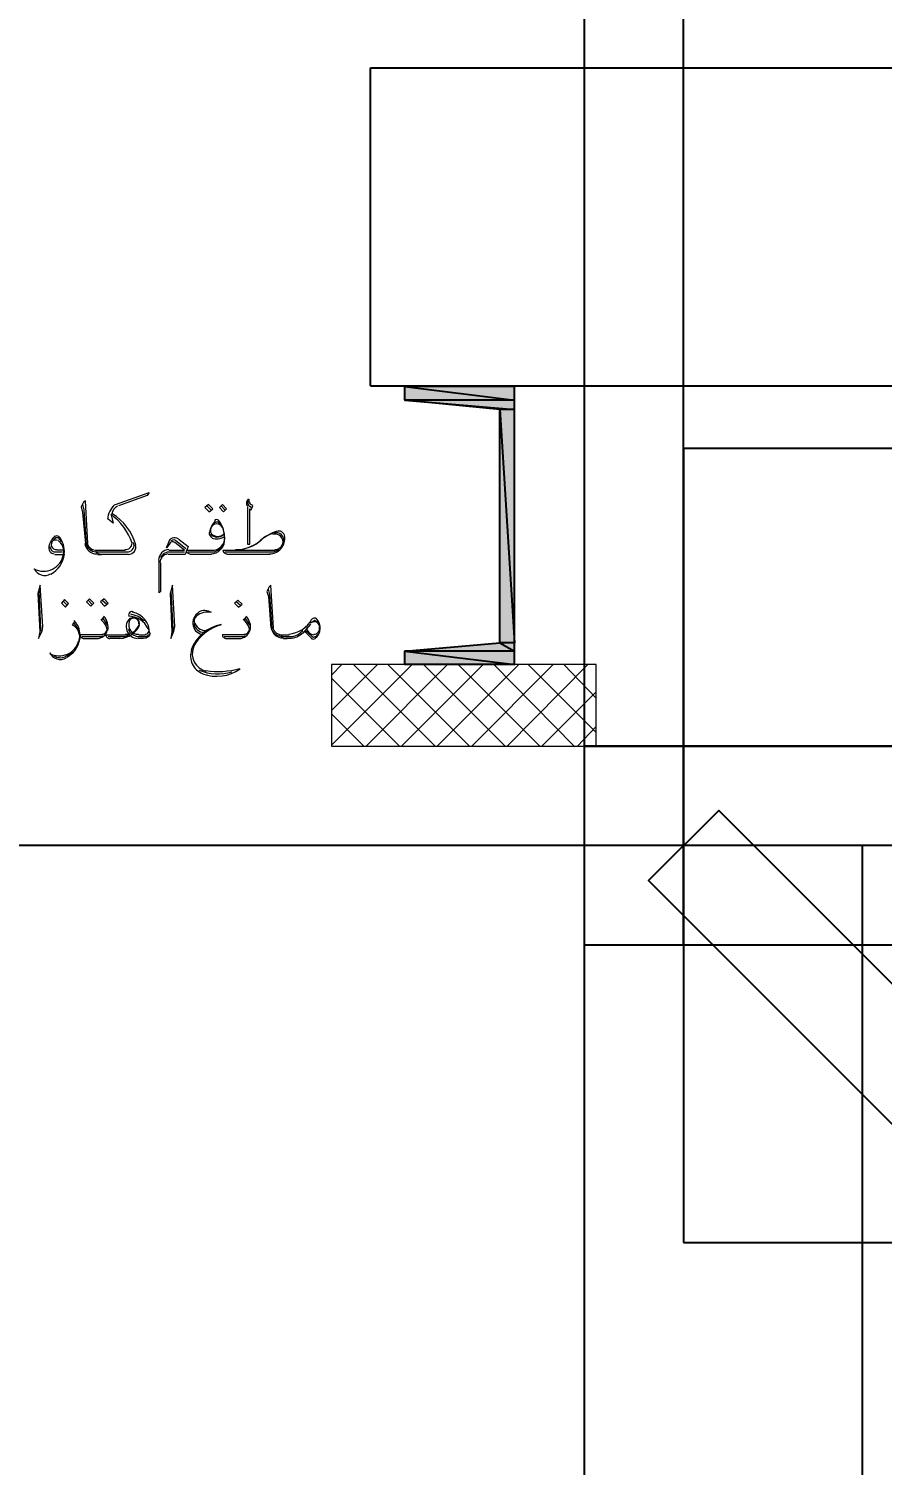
# Model space of a CAD drawing. Header units: millimetres. Extents: x -665 to 1025160, y -26028 to 4210.
# Drawn here: x 1321 to 1751, y -6628 to -5904 of the extents above; entities that cross this region are included whole.
import ezdxf

# ---------------------------------------------------------------- set-up
doc = ezdxf.new("R2010")
doc.units = ezdxf.units.MM
for name, color, linetype in [('$1$PDF_0', 7, 'Continuous'), ('S-BEAM', 7, 'Continuous'), ('S-BRACE', 7, 'Continuous'), ('S-COLUMN', 7, 'Continuous'), ('S-HOUSING', 7, 'Continuous'), ('S-PLATE', 7, 'Continuous')]:
    doc.layers.add(name, color=color, linetype=linetype)
doc.styles.add('Century Gothic$001H0', font='cent.shx')
doc.dimstyles.new('Copy of ISO-25', dxfattribs={"dimtxt": 250, "dimasz": 80, "dimexe": 1.25, "dimexo": 0.625, "dimtad": 1, "dimtxsty": 'Century Gothic$001H0', "dimblk": 'ARCHTICK', "dimcen": 2.5, "dimadec": 0, "dimazin": 0, "dimtfac": 1, "dimtmove": 0, "dimatfit": 3, "dimfxl": 1, "dimarcsym": 0})

# ---------------------------------------------------------------- blocks, each defined once
blk = doc.blocks.new('_ArchTick')
at = {"color": 0, "linetype": 'ByBlock', "const_width": 0.15}
blk.add_lwpolyline([(-0.5, -0.5), (0.5, 0.5)], dxfattribs=at)
blk = doc.blocks.new('*D99')
at = {"color": 0, "lineweight": -2, "transparency": 16777216}
for p, q in [((3250, -6315.42), (249.37, -6315.42)), ((250.62, -23815.42), (250.62, -6315.42)), ((3250, -23815.42), (249.37, -23815.42))]:
    blk.add_line(p, q, dxfattribs=at)
at = {"layer": 'Defpoints', "color": 0, "transparency": 16777216}
for p in [(250.62, -6315.42), (3250.62, -6315.42), (3250.62, -23815.42)]:
    blk.add_point(p, dxfattribs=at)
at = {"color": 0, "lineweight": -2, "transparency": 16777216, "xscale": 80, "yscale": 80, "zscale": 80}
for p, rotation in [((250.62, -6315.42), 90), ((250.62, -23815.42), 270)]:
    blk.add_blockref('_ArchTick', p, dxfattribs=dict(at, rotation=rotation))
at = {"color": 0, "transparency": 16777216, "insert": (125, -15065.42), "char_height": 250, "attachment_point": 5, "rotation": 90, "style": 'Century Gothic$001H0'}
blk.add_mtext('SHAFT TOTAL HEIGHT 17500', dxfattribs=at)

msp = doc.modelspace()

# ---------------------------------------------------------------- hatches: boundary and pattern name
at = {"true_color": 0x000007}
h = msp.add_hatch(color=7, dxfattribs=at)
h.paths.add_polyline_path([(1565.558, -6084.239), (1510.255, -6084.239), (1565.558, -6091.086)])
h.paths.add_polyline_path([(1510.255, -6084.239), (1565.558, -6091.086), (1510.255, -6091.086)])
h = msp.add_hatch(color=7, dxfattribs=at)
h.paths.add_polyline_path([(1565.558, -6091.086), (1510.255, -6091.086), (1565.558, -6095.826)])
h.paths.add_polyline_path([(1510.255, -6091.086), (1565.558, -6095.826), (1558.184, -6095.826)])
h = msp.add_hatch(color=7, dxfattribs=at)
h.paths.add_polyline_path([(1565.558, -6095.826), (1558.184, -6095.826), (1565.558, -6213.277)])
h.paths.add_polyline_path([(1558.184, -6095.826), (1565.558, -6213.277), (1558.184, -6213.277)])
h = msp.add_hatch(color=7, dxfattribs=at)
h.paths.add_polyline_path([(1565.558, -6213.277), (1558.184, -6213.277), (1565.558, -6217.491)])
h.paths.add_polyline_path([(1558.184, -6213.277), (1565.558, -6217.491), (1510.255, -6217.491)])
h = msp.add_hatch(color=7, dxfattribs=at)
h.paths.add_polyline_path([(1565.558, -6217.491), (1510.255, -6217.491), (1565.558, -6224.338)])
h.paths.add_polyline_path([(1510.255, -6217.491), (1565.558, -6224.338), (1510.255, -6224.338)])

# ---------------------------------------------------------------- linework, layer by layer
at = {"layer": '$1$PDF_0', "lineweight": 18}
for points in [[(1350.711, -6163.384), (1349.501, -6141.916), (1348.594, -6142.521), (1347.385, -6144.94), (1347.99, -6147.661), (1349.501, -6163.384)], [(1364.62, -6143.73), (1381.552, -6137.683), (1380.645, -6139.195), (1366.131, -6144.335)], [(1350.106, -6163.686), (1348.897, -6146.451), (1348.292, -6143.73)], [(1362.503, -6148.87), (1363.41, -6153.103), (1360.991, -6150.987)], [(1412.695, -6146.451), (1410.579, -6144.335)], [(1419.65, -6146.451), (1417.836, -6144.335)], [(1431.14, -6144.637), (1431.14, -6163.686), (1432.349, -6163.686), (1432.349, -6145.847), (1432.954, -6146.451), (1433.861, -6144.335)], [(1333.476, -6161.267), (1334.685, -6160.36), (1335.593, -6160.36), (1337.407, -6162.477)], [(1396.67, -6161.267), (1401.206, -6164.896), (1399.694, -6168.826), (1391.228, -6168.826)], [(1392.739, -6161.872), (1393.949, -6161.267), (1394.856, -6161.57), (1399.996, -6165.803)], [(1338.011, -6167.617), (1333.778, -6167.617), (1332.569, -6167.012), (1331.662, -6164.896)], [(1334.081, -6168.826), (1338.919, -6168.826)], [(1338.919, -6166.71), (1335.29, -6166.71)], [(1354.642, -6166.71), (1369.457, -6166.71)], [(1371.272, -6167.617), (1355.549, -6167.617)], [(1355.549, -6168.826), (1357.665, -6168.826)], [(1371.272, -6168.826), (1356.758, -6168.826)], [(1399.391, -6167.617), (1390.623, -6167.617), (1388.809, -6168.524), (1387.297, -6170.338)], [(1400.299, -6166.71), (1412.998, -6166.71)], [(1417.836, -6165.803), (1414.51, -6167.617), (1401.206, -6167.617)], [(1412.998, -6168.826), (1402.415, -6168.826)], [(1418.743, -6166.71), (1445.048, -6166.71)], [(1443.537, -6167.617), (1419.65, -6167.617)], [(1442.327, -6168.826), (1420.859, -6168.826)], [(1387.297, -6173.059), (1387.297, -6187.573), (1386.692, -6188.178), (1386.692, -6171.85)], [(1444.141, -6206.017), (1442.932, -6184.247), (1442.025, -6185.154), (1440.815, -6187.573), (1441.722, -6189.992), (1442.932, -6206.017)], [(1327.126, -6207.529), (1327.126, -6206.32), (1326.219, -6187.271)], [(1340.43, -6194.527), (1338.314, -6192.411)], [(1352.827, -6193.923), (1351.013, -6192.108)], [(1360.084, -6193.923), (1357.968, -6192.108)], [(1393.344, -6207.529), (1393.647, -6206.32), (1392.739, -6187.271)], [(1427.511, -6194.527), (1425.395, -6192.713)], [(1443.537, -6206.32), (1442.327, -6189.085), (1441.722, -6186.363)], [(1358.875, -6199.97), (1357.665, -6201.784)], [(1372.179, -6198.76), (1376.109, -6199.97), (1379.133, -6202.086)], [(1430.535, -6199.97), (1429.325, -6201.784)], [(1358.27, -6201.179), (1359.479, -6202.691), (1360.386, -6204.505)], [(1372.179, -6208.436), (1371.272, -6206.622)], [(1429.93, -6201.179), (1431.14, -6202.691), (1432.047, -6204.505)], [(1462.888, -6203.901), (1458.957, -6208.436)], [(1463.493, -6211.157), (1459.562, -6207.227)], [(1460.469, -6207.227), (1463.493, -6209.948), (1464.4, -6210.553), (1465.609, -6209.948), (1467.121, -6208.436)], [(1467.423, -6204.505), (1466.214, -6202.691), (1465.004, -6202.086), (1463.19, -6203.296)], [(1358.27, -6209.948), (1357.06, -6210.25), (1347.687, -6210.25)], [(1348.897, -6211.157), (1355.549, -6211.157)], [(1359.782, -6209.343), (1369.457, -6209.343)], [(1371.574, -6209.343), (1369.155, -6210.25), (1360.991, -6210.25)], [(1367.038, -6211.157), (1361.898, -6211.157)], [(1381.552, -6209.343), (1380.04, -6210.25), (1375.505, -6210.25), (1373.388, -6209.343)], [(1376.412, -6209.343), (1379.738, -6209.343)], [(1429.628, -6209.343), (1418.44, -6209.343)], [(1429.93, -6209.948), (1428.721, -6210.25), (1419.347, -6210.25)], [(1420.557, -6211.157), (1427.209, -6211.157)], [(1448.072, -6209.343), (1452.003, -6209.343)], [(1449.282, -6211.157), (1451.096, -6211.157)]]:
    msp.add_lwpolyline(points, dxfattribs=at)
for points in [[(1369.386, -6166.4, 0.4172541), (1373.04, -6163.149, 0.1574865), (1362.233, -6148.603)], [(1418.383, -6155.113, 0.6063276), (1412.753, -6155.113, 0.3859241), (1413.836, -6159.241)], [(1419.563, -6162.054, 0.2047363), (1416.451, -6151.615, 0.4329941), (1414.478, -6151.835)], [(1323.626, -6176.05, 0.5196952), (1338.422, -6168.741, 0.3149283), (1335.761, -6161.781)], [(1334.114, -6159.534, 0.1732424), (1331.182, -6164.77, 0.4881371), (1333.823, -6168.522)], [(1392.135, -6163.081), (1390.32, -6165.5), (1391.832, -6161.872, -0.5118638), (1396.495, -6161.265)], [(1391.53, -6166.71), (1399.391, -6166.71), (1394.554, -6162.779, 0.3544211), (1392.024, -6163.139)], [(1449.852, -6159.742, 0.4724467), (1445.606, -6157.232, 0.0944649), (1437.309, -6162.002)], [(1406.676, -6197.937, 0.3149514), (1403.766, -6204.796, 0.3621915), (1409.023, -6209.04)], [(1406.537, -6197.808, -0.3070834), (1412.778, -6197.963, 0.2047047), (1405.529, -6199.828)], [(1344.059, -6202.691), (1342.849, -6204.203, -0.3385874), (1346.287, -6212.037)], [(1357.815, -6209.041, 0.5354861), (1360.2, -6205.392, 0.1259508), (1357.3, -6201.663)], [(1429.476, -6209.041, 0.5354861), (1431.86, -6205.392, 0.1259508), (1428.96, -6201.663)], [(1458.957, -6207.227), (1456.538, -6209.343), (1453.817, -6210.25), (1449.282, -6210.25, -0.3464882), (1443.238, -6206.23)], [(1465.167, -6211.035, 0.4567016), (1465.809, -6201.269, 0.4647375), (1463.739, -6201.458)], [(1357.968, -6209.343), (1346.78, -6209.343, -0.2677387), (1339.954, -6220.901)], [(1382.134, -6208.363, -0.3858397), (1378.831, -6211.157), (1376.109, -6211.157)], [(1459.047, -6208.249, -0.2125669), (1452.305, -6211.157), (1450.189, -6211.157)]]:
    msp.add_lwpolyline(points, format="xyb", dxfattribs=at)
for points in [[(1413.603, -6145.847), (1411.486, -6143.73), (1409.672, -6145.242), (1411.788, -6147.359)], [(1420.557, -6145.847), (1418.44, -6143.73), (1416.929, -6145.242), (1419.045, -6147.359)], [(1325.917, -6211.157), (1327.731, -6207.529), (1328.033, -6205.11), (1326.824, -6184.247), (1325.615, -6188.48), (1326.522, -6207.831)], [(1392.437, -6211.157), (1393.949, -6207.529), (1394.554, -6205.11), (1393.344, -6184.247), (1392.135, -6188.48), (1393.042, -6207.831)], [(1341.035, -6193.62), (1338.919, -6191.504), (1337.407, -6193.318), (1339.523, -6195.434)], [(1353.734, -6193.318), (1351.618, -6191.201), (1350.106, -6192.713), (1352.223, -6194.83)], [(1360.991, -6193.318), (1358.875, -6191.201), (1357.06, -6192.713), (1359.177, -6194.83)], [(1428.418, -6193.923), (1426.302, -6191.806), (1424.488, -6193.318), (1426.604, -6195.434)]]:
    msp.add_lwpolyline(points, close=True, dxfattribs=at)
for centre, radius, start, end in [((1433.105, -6142.974), 2.57, 125.45744, 214.526044), ((1434.013, -6142.369), 2.873, 172.341905, 247.149088), ((1434.313, -6141.462), 2.569, 168.381182, 258.98567), ((1371.423, -6151.743), 10.734, 131.818581, 176.363478), ((1367.794, -6149.021), 4.989, 114.480482, 172.752627), ((1348.141, -6172.001), 27.968, 16.704108, 57.766179), ((1422.824, -6159.604), 11.036, 136.415502, 170.451997), ((1415.567, -6154.162), 1.664, 20.870184, 150.975368), ((1402.266, -6161.116), 17.384, 4.157943, 20.375507), ((1334.837, -6163.837), 2.57, 126.05757, 276.673314), ((1334.534, -6164.139), 2.57, 67.327691, 122.206881), ((1335.139, -6160.814), 1.361, 46.254429, 133.745571), ((1327.581, -6167.163), 11.337, 352.812372, 40.827856), ((1355.095, -6162.628), 5.896, 186.108406, 272.066302), ((1355.397, -6161.721), 5.896, 198.548463, 274.990855), ((1355.095, -6161.721), 4.989, 198.093756, 274.526109), ((1370.516, -6164.14), 3.477, 277.753804, 23.290107), ((1371.12, -6165.046), 3.78, 270.042868, 17.021568), ((1414.056, -6158.092), 2.268, 170.202434, 253.018624), ((1415.87, -6155.371), 4.687, 224.452065, 311.966444), ((1412.544, -6161.418), 7.106, 272.594288, 353.822003), ((1413.451, -6160.512), 6.198, 266.817707, 5.005144), ((1415.568, -6153.255), 7.71, 252.766668, 299.049929), ((1416.173, -6155.674), 4.082, 236.550549, 320.944658), ((1424.035, -6145.395), 21.315, 272.547742, 308.349254), ((1425.244, -6147.208), 19.199, 269.450426, 312.259811), ((1447.316, -6171.699), 13.758, 105.583986, 132.527322), ((1442.176, -6160.814), 7.71, 269.451086, 9.122392), ((1444.897, -6162.628), 4.082, 12.96812, 105.110331), ((1445.804, -6161.418), 3.477, 48.049656, 113.02265), ((1444.898, -6162.326), 4.081, 269.615532, 10.779779), ((1444.594, -6161.721), 4.687, 343.676805, 41.929371), ((1325.161, -6166.558), 14.06, 299.768681, 351.216612), ((1356.606, -6166.559), 1.964, 179.690553, 270.309447), ((1391.681, -6171.699), 5.292, 92.412247, 179.927671), ((1391.682, -6173.211), 4.687, 99.649567, 176.073555), ((1402.263, -6166.559), 1.964, 179.690553, 270.309447), ((1420.707, -6166.559), 1.964, 179.690553, 270.309447), ((1442.781, -6160.209), 7.407, 273.184125, 303.682961), ((1329.092, -6173.513), 5.896, 204.406018, 299.588892), ((1352.978, -6205.564), 8.013, 348.953469, 43.822964), ((1371.423, -6210.402), 10.432, 23.001147, 91.283939), ((1372.935, -6199.214), 1.663, 68.224866, 195.75439), ((1370.818, -6208.587), 11.036, 0.57736, 77.013302), ((1407.404, -6202.238), 3.175, 130.164071, 203.350697), ((1424.639, -6205.564), 8.013, 348.953469, 43.822964), ((1338.465, -6209.797), 8.012, 10.799203, 51.862075), ((1336.953, -6209.192), 9.828, 359.243422, 45.519045), ((1355.397, -6205.866), 5.292, 268.545502, 346.587878), ((1366.282, -6199.516), 11.641, 272.87384, 334.505489), ((1369.609, -6201.633), 7.408, 269.724161, 342.928375), ((1375.959, -6205.261), 5.897, 129.701519, 268.575124), ((1375.958, -6204.354), 4.686, 158.844128, 274.304629), ((1373.842, -6203.447), 2.57, 350.657862, 161.262085), ((1373.841, -6203.447), 2.873, 337.996084, 124.026601), ((1379.586, -6207.074), 1.967, 272.546447, 27.976679), ((1421.313, -6223.705), 19.805, 99.909296, 159.856755), ((1423.43, -6225.823), 22.224, 104.447795, 152.456754), ((1409.521, -6202.54), 5.594, 190.743261, 268.787777), ((1410.428, -6200.725), 6.502, 206.299654, 276.21852), ((1427.058, -6205.866), 5.292, 268.545502, 346.587878), ((1448.828, -6204.959), 5.896, 186.108406, 272.066302), ((1448.526, -6204.354), 4.989, 198.093756, 274.526109), ((1450.642, -6194.376), 14.665, 275.169844, 331.737332), ((1464.853, -6205.261), 4.082, 185.9734, 264.0266), ((1464.551, -6205.564), 2.872, 11.221956, 133.47208), ((1464.551, -6206.169), 2.872, 268.686521, 18.540836), ((1336.349, -6209.796), 10.13, 241.117333, 346.658038), ((1348.744, -6209.192), 1.964, 179.690553, 270.309447), ((1361.746, -6209.192), 1.964, 179.690553, 270.309447), ((1420.405, -6209.192), 1.964, 179.690553, 270.309447), ((1450.036, -6209.192), 1.964, 179.690553, 270.309447), ((1464.249, -6210.099), 1.36, 219.123005, 308.196612), ((1336.953, -6215.844), 5.896, 204.406018, 299.588892), ((1336.953, -6214.029), 6.804, 240.899812, 290.626951), ((1334.533, -6208.281), 12.854, 291.528444, 311.325484), ((1411.638, -6220.077), 9.223, 159.661218, 250.269387), ((1412.243, -6218.868), 8.921, 157.518385, 257.184263), ((1416.172, -6204.355), 24.642, 247.483078, 286.793781), ((1415.568, -6209.494), 20.712, 250.076456, 304.947042), ((1416.172, -6185.303), 42.484, 261.761078, 285.138852)]:
    msp.add_arc(centre, radius, start, end, dxfattribs=at)
msp.add_line((1493.061, -6083.844), (1493.061, -5923.844))
for points in [[(1493.061, -6083.844), (3200.995, -6083.844), (3200.995, -5923.844)], [(1493.061, -5923.844), (3200.995, -5923.844)]]:
    msp.add_lwpolyline(points)
at = {"color": 7, "linetype": 'Continuous', "lineweight": -2, "true_color": 0x000007}
for points in [[(1565.558, -6084.239), (1510.255, -6084.239), (1565.558, -6091.086)], [(1510.255, -6084.239), (1565.558, -6091.086), (1510.255, -6091.086)], [(1565.558, -6091.086), (1510.255, -6091.086), (1565.558, -6095.826)], [(1510.255, -6091.086), (1565.558, -6095.826), (1558.184, -6095.826)], [(1565.558, -6095.826), (1558.184, -6095.826), (1565.558, -6213.277)], [(1558.184, -6095.826), (1565.558, -6213.277), (1558.184, -6213.277)], [(1558.184, -6213.277), (1565.558, -6217.491), (1510.255, -6217.491)], [(1565.558, -6213.277), (1558.184, -6213.277), (1565.558, -6217.491)], [(1565.558, -6217.491), (1510.255, -6217.491), (1565.558, -6224.338)], [(1510.255, -6217.491), (1565.558, -6224.338), (1510.255, -6224.338)]]:
    msp.add_lwpolyline(points, close=True, dxfattribs=at)
at = {"color": 7, "linetype": 'Continuous', "lineweight": 20, "true_color": 0x000007}
for points in [[(1565.558, -6084.239), (1565.558, -6224.338), (1565.558, -6224.338)], [(1558.184, -6095.826), (1558.184, -6213.277), (1558.184, -6213.277)], [(1510.255, -6217.491), (1510.255, -6224.338), (1510.255, -6217.491), (1558.184, -6213.277)], [(1473.387, -6229.605), (1478.654, -6224.338), (1478.654, -6224.338)], [(1473.387, -6247.512), (1496.561, -6224.338), (1496.561, -6224.338)], [(1473.387, -6264.893), (1513.942, -6224.338), (1513.942, -6224.338)], [(1525.529, -6265.42), (1484.447, -6224.338), (1484.447, -6224.338)], [(1490.768, -6265.42), (1531.849, -6224.338), (1531.849, -6224.338)], [(1542.91, -6265.42), (1501.828, -6224.338), (1501.828, -6224.338)], [(1508.675, -6265.42), (1549.757, -6224.338), (1549.757, -6224.338)], [(1510.255, -6224.338), (1565.558, -6224.338), (1565.558, -6224.338)], [(1560.817, -6265.42), (1519.736, -6224.338), (1519.736, -6224.338)], [(1526.583, -6265.42), (1567.664, -6224.338), (1567.664, -6224.338)], [(1578.198, -6265.42), (1537.116, -6224.338), (1537.116, -6224.338)], [(1543.963, -6265.42), (1585.045, -6224.338), (1585.045, -6224.338)], [(1595.579, -6265.42), (1555.024, -6224.338), (1555.024, -6224.338)], [(1561.871, -6265.42), (1602.426, -6224.338), (1602.426, -6224.338)], [(1606.639, -6258.573), (1572.404, -6224.338), (1572.404, -6224.338)], [(1606.639, -6241.192), (1590.312, -6224.338), (1590.312, -6224.338)], [(1507.622, -6265.42), (1473.387, -6231.185), (1473.387, -6231.185)], [(1579.251, -6265.42), (1606.639, -6238.032), (1606.639, -6238.032)], [(1489.714, -6265.42), (1473.387, -6249.092), (1473.387, -6249.092)], [(1597.159, -6265.42), (1606.639, -6255.413), (1606.639, -6255.413)]]:
    msp.add_lwpolyline(points, dxfattribs=at)
at = {"color": 7, "linetype": 'Continuous', "lineweight": 20}
msp.add_lwpolyline([(1606.639, -6224.338), (1473.387, -6224.338), (1473.387, -6265.42), (1606.639, -6265.42)], close=True, dxfattribs=at)
at = {"layer": 'S-BEAM'}
msp.add_line((1600.625, -6265.42), (3100.625, -6265.42), dxfattribs=at)
for points in [[(1600.625, -6365.42), (1650.625, -6365.42), (1650.625, -6265.42), (1600.625, -6265.42)], [(1650.625, -6365.42), (3050.625, -6365.42), (3050.625, -6265.42), (1650.625, -6265.42)]]:
    msp.add_lwpolyline(points, close=True, dxfattribs=at)
at = {"layer": 'S-BRACE'}
msp.add_lwpolyline([(3032.947, -7733.097), (1632.947, -6333.097), (1668.303, -6297.742), (3068.303, -7697.742)], close=True, dxfattribs=at)
at = {"layer": 'S-COLUMN'}
msp.add_lwpolyline([(1600.625, -23815.42), (1740.625, -23815.42), (1740.625, -6315.42), (1600.625, -6315.42)], close=True, dxfattribs=at)
at = {"layer": 'S-HOUSING'}
msp.add_lwpolyline([(1600.625, -6265.42), (1650.625, -6265.42), (1650.625, -4315.42), (1600.625, -4315.42)], close=True, dxfattribs=at)
at = {"layer": 'S-PLATE'}
msp.add_lwpolyline([(1650.625, -6515.42), (1900.625, -6515.42), (1900.625, -6115.42), (1650.625, -6115.42)], close=True, dxfattribs=at)

# ---------------------------------------------------------------- dimensions: what is measured, and where the dimension line sits
dim = msp.add_linear_dim(base=(250.625, -6315.42), p1=(3250.625, -23815.42), p2=(3250.625, -6315.42), angle=90, text='SHAFT TOTAL HEIGHT <>', dimstyle='Copy of ISO-25')
dim.commit()
dim.dimension.update_dxf_attribs({"geometry": '*D99', "text_midpoint": (125, -15065.42)})

doc.saveas('drawing.dxf')
